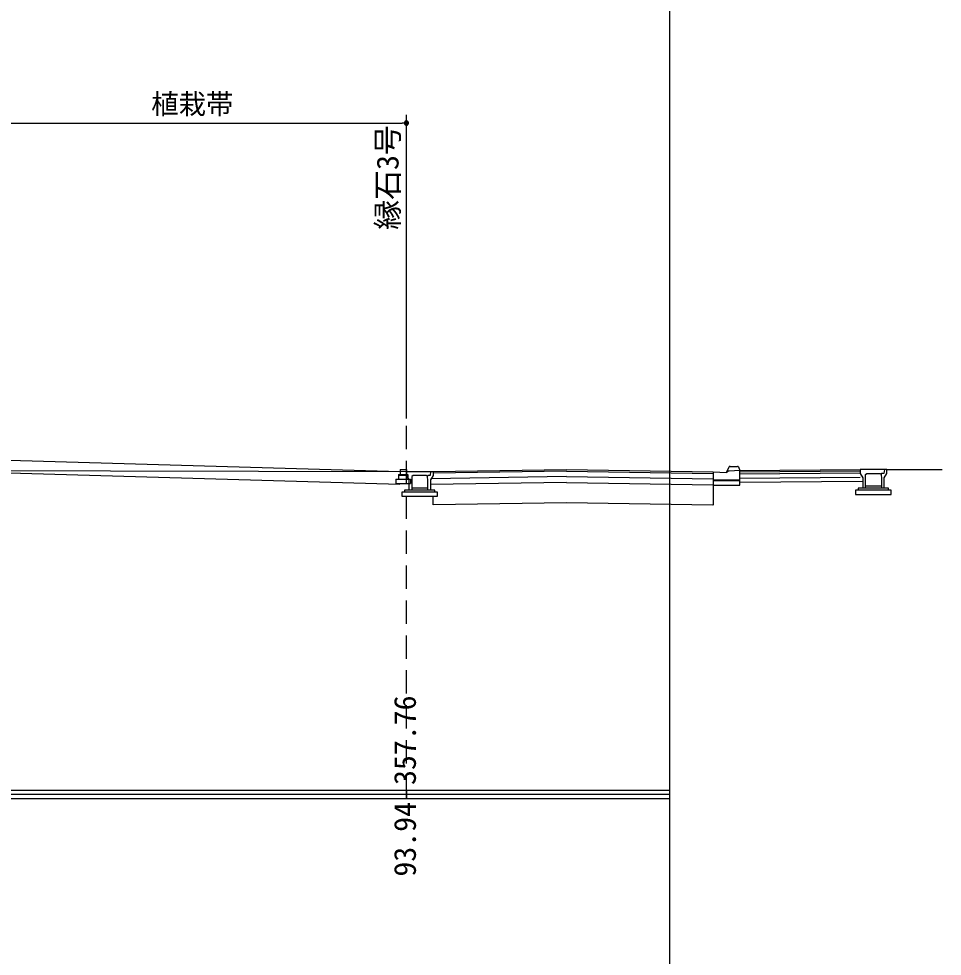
# Model space of a CAD drawing. Units: millimetres on the paper. Extents: x -84 to 7, y -133 to 191.
# Drawn here: x -4.37 to 6.73, y -96.15 to -84.88 of the extents above; entities that cross this region are included whole.
import ezdxf
from ezdxf.enums import TextEntityAlignment as Align

# ---------------------------------------------------------------- set-up
doc = ezdxf.new("R2010")
doc.units = ezdxf.units.MM
doc.header["$LTSCALE"] = 0.14
doc.linetypes.add('DASHED2', pattern=[3, 2, -1])
for name, color, linetype in [('0-1_D-BDG-3-DL-2', 7, 'Continuous'), ('0-2_D-TTL-FRAM_枠', 7, 'Continuous'), ('0-3_D-STR-2-文字', 7, 'Continuous'), ('0-5_D-BDG-2-DL-1', 7, 'Continuous'), ('0-7_D-STR-1-計線1', 7, 'Continuous'), ('0-8_D-STR-DIM-2高さ', 7, 'Continuous'), ('0-9_D-BDG-1-現況', 7, 'Continuous'), ('0-A_D-BMK-ROW-区域', 7, 'DASHED2')]:
    doc.layers.add(name, color=color, linetype=linetype)
doc.styles.add('ＭＳ ゴシック', font='')
doc.styles.get('ＭＳ ゴシック').set_extended_font_data('MS Gothic')

msp = doc.modelspace()

# ---------------------------------------------------------------- linework, layer by layer
at = {"layer": '0-1_D-BDG-3-DL-2'}
for p, q in [((-73.8141, -94.1512), (3.4526, -94.1512)), ((-73.8141, -94.2512), (3.4526, -94.2512))]:
    msp.add_line(p, q, dxfattribs=at)
at = {"layer": '0-2_D-TTL-FRAM_枠'}
msp.add_lwpolyline([(-76.8141, -73.6012), (3.4526, -73.6012), (3.4526, -129.8012), (-76.8141, -129.8012)], close=True, dxfattribs=at)
at = {"layer": '0-3_D-STR-2-文字'}
for p, q in [((-4.8346, -86.1301), (0.2376, -86.1301)), ((0.2626, -86.1301), (0.2376, -86.1301)), ((0.312, -86.1251), (0.2631, -86.1251)), ((0.3075, -86.1151), (0.2676, -86.1151)), ((0.2876, -89.6812), (0.2876, -86.0301)), ((0.3105, -86.14), (0.2647, -86.14)), ((0.3026, -86.15), (0.2726, -86.15))]:
    msp.add_line(p, q, dxfattribs=at)
for points in [[(0.3126, -86.1301), (0.3124, -86.1269), (0.3118, -86.1238), (0.3108, -86.1209), (0.3095, -86.118), (0.3078, -86.1154), (0.3058, -86.1129), (0.3035, -86.1108), (0.301, -86.109), (0.2982, -86.1074), (0.2953, -86.1063), (0.2923, -86.1055), (0.2891, -86.1051), (0.286, -86.1051), (0.2829, -86.1055), (0.2798, -86.1063), (0.2769, -86.1074), (0.2742, -86.109), (0.2716, -86.1108), (0.2693, -86.1129), (0.2673, -86.1154), (0.2657, -86.118), (0.2643, -86.1209), (0.2634, -86.1238), (0.2628, -86.1269), (0.2626, -86.1301), (0.2876, -86.1301)], [(0.2626, -86.1301), (0.2628, -86.1332), (0.2634, -86.1363), (0.2643, -86.1393), (0.2657, -86.1421), (0.2673, -86.1448), (0.2693, -86.1472), (0.2716, -86.1493), (0.2742, -86.1512), (0.2769, -86.1527), (0.2798, -86.1538), (0.2829, -86.1546), (0.286, -86.155), (0.2891, -86.155), (0.2923, -86.1546), (0.2953, -86.1538), (0.2982, -86.1527), (0.301, -86.1512), (0.3035, -86.1493), (0.3058, -86.1472), (0.3078, -86.1448), (0.3095, -86.1421), (0.3108, -86.1393), (0.3118, -86.1363), (0.3124, -86.1332), (0.3126, -86.1301), (0.2876, -86.1301)]]:
    msp.add_lwpolyline(points, close=True, dxfattribs=at)
at = {"layer": '0-5_D-BDG-2-DL-1'}
msp.add_line((-76.8141, -94.2012), (3.4526, -94.2012), dxfattribs=at)
at = {"layer": '0-7_D-STR-1-計線1'}
for p, q in [((-4.8856, -90.1712), (0.2126, -90.3211)), ((0.2126, -90.2963), (0.2126, -90.3563)), ((0.2126, -90.2963), (0.2876, -90.2963)), ((0.2876, -90.2963), (0.2876, -90.3563)), ((-4.8891, -90.3262), (0.2083, -90.4711)), ((0.1626, -90.4138), (0.3376, -90.4138)), ((0.1626, -90.4138), (0.1626, -90.4638)), ((0.1938, -90.3563), (0.3063, -90.3563)), ((0.1938, -90.3563), (0.1938, -90.4138)), ((0.1938, -90.3638), (0.3063, -90.3638)), ((0.2876, -90.3213), (0.29, -90.3213)), ((0.3063, -90.3563), (0.3063, -90.4138)), ((0.3376, -90.4138), (0.3376, -90.4638)), ((0.1626, -90.4638), (0.3376, -90.4638)), ((0.2876, -94.1512), (0.2876, -94.2512)), ((0.2876, -94.1512), (0.2876, -94.2512))]:
    msp.add_line(p, q, dxfattribs=at)
at = {"layer": '0-9_D-BDG-1-現況'}
for p, q in [((0.6084, -90.3213), (2.2126, -90.2963)), ((2.2126, -90.2963), (3.9772, -90.3238)), ((4.1376, -90.3338), (4.1667, -90.2656)), ((4.1789, -90.2588), (4.2692, -90.2588)), ((4.2815, -90.2659), (4.298, -90.3088)), ((4.298, -90.3088), (5.742, -90.2975)), ((6.0628, -90.2975), (5.742, -90.2975)), ((5.742, -90.2975), (5.742, -90.345)), ((6.0628, -90.2975), (6.7301, -90.2975)), ((0.2876, -90.3213), (0.6084, -90.3213)), ((0.2876, -90.3688), (0.2876, -90.3213)), ((0.5282, -90.3688), (0.3678, -90.3688)), ((0.541, -90.3788), (0.5282, -90.3688)), ((0.5442, -90.3688), (0.5401, -90.378)), ((0.5442, -90.4288), (0.541, -90.3788)), ((0.6084, -90.3688), (0.5763, -90.4188)), ((0.5763, -90.4188), (0.5763, -90.5438)), ((2.2126, -90.3813), (0.5841, -90.4067)), ((2.2126, -90.3163), (0.6084, -90.3413)), ((0.6084, -90.3213), (0.6084, -90.3688)), ((2.2126, -90.3163), (3.9772, -90.3438)), ((2.2126, -90.3813), (3.9772, -90.4088)), ((3.9772, -90.3238), (4.1376, -90.3338)), ((4.298, -90.3088), (4.1675, -90.3149)), ((4.298, -90.4838), (4.298, -90.3088)), ((4.298, -90.3238), (5.742, -90.3126)), ((4.298, -90.3488), (5.742, -90.3376)), ((4.298, -90.3988), (5.742, -90.3876)), ((5.742, -90.345), (5.774, -90.395)), ((5.774, -90.395), (5.774, -90.52)), ((5.8061, -90.405), (5.8093, -90.355)), ((5.8061, -90.52), (5.8061, -90.405)), ((5.8093, -90.355), (5.8222, -90.345)), ((5.8222, -90.345), (5.9826, -90.345)), ((5.9986, -90.345), (5.9945, -90.3543)), ((5.9986, -90.405), (5.9986, -90.52)), ((6.0307, -90.52), (6.0307, -90.395)), ((0.3517, -90.4288), (0.3517, -90.5438)), ((0.5442, -90.5188), (0.3517, -90.5188)), ((0.5442, -90.5438), (0.5442, -90.4288)), ((2.2126, -90.4513), (0.5763, -90.4768)), ((2.2126, -90.4513), (3.9772, -90.4788)), ((4.298, -90.4238), (3.9772, -90.4238)), ((4.298, -90.4338), (3.9772, -90.4338)), ((3.9772, -90.4813), (3.9772, -90.7238)), ((4.2962, -90.4488), (5.7722, -90.4373)), ((6.0852, -90.52), (5.7195, -90.52)), ((5.7195, -90.52), (5.7195, -90.545)), ((5.9986, -90.495), (5.8061, -90.495)), ((6.0852, -90.545), (6.0852, -90.52)), ((0.6629, -90.5688), (0.233, -90.5688)), ((0.233, -90.5688), (0.233, -90.6188)), ((0.233, -90.6188), (0.6629, -90.6188)), ((0.6309, -90.5438), (0.2651, -90.5438)), ((0.2651, -90.5438), (0.2651, -90.5688)), ((0.6084, -90.7213), (0.6084, -90.6188)), ((0.6309, -90.5688), (0.6309, -90.5438)), ((0.6629, -90.6188), (0.6629, -90.5688)), ((6.1173, -90.545), (5.6874, -90.545)), ((5.6874, -90.545), (5.6874, -90.595)), ((5.6874, -90.595), (6.1173, -90.595)), ((6.1173, -90.595), (6.1173, -90.545))]:
    msp.add_line(p, q, dxfattribs=at)
for points in [[(-66.6806, -89.8813), (-64.7915, -89.9013), (-60.5629, -89.9513), (-56.2415, -90.0013), (-50.5009, -90.0513), (-44.027, -90.1013), (-37.3832, -90.1513), (-29.6101, -90.2013), (-20.2043, -90.2513), (-8.6153, -90.3013), (0.2876, -90.3213)], [(4.1789, -90.2588), (4.1785, -90.2588), (4.178, -90.2588), (4.1776, -90.2588), (4.1771, -90.2589), (4.1767, -90.2589), (4.1763, -90.259), (4.1758, -90.2591), (4.1754, -90.2592), (4.175, -90.2593), (4.1745, -90.2594), (4.1741, -90.2595), (4.1737, -90.2596), (4.1733, -90.2598), (4.1729, -90.2599), (4.1725, -90.2601), (4.1721, -90.2603), (4.1718, -90.2605), (4.1714, -90.2607), (4.171, -90.2609), (4.1707, -90.2611), (4.1704, -90.2613), (4.17, -90.2616), (4.1697, -90.2618), (4.1694, -90.2621), (4.1691, -90.2623), (4.1688, -90.2626), (4.1686, -90.2629), (4.1683, -90.2632), (4.1681, -90.2634), (4.1678, -90.2637), (4.1676, -90.264), (4.1674, -90.2643), (4.1672, -90.2647), (4.167, -90.265), (4.1669, -90.2653), (4.1667, -90.2656)], [(4.2815, -90.2659), (4.2813, -90.2656), (4.2812, -90.2652), (4.281, -90.2649), (4.2808, -90.2646), (4.2806, -90.2643), (4.2804, -90.264), (4.2802, -90.2636), (4.28, -90.2633), (4.2797, -90.2631), (4.2794, -90.2628), (4.2792, -90.2625), (4.2789, -90.2622), (4.2786, -90.262), (4.2782, -90.2617), (4.2779, -90.2614), (4.2776, -90.2612), (4.2772, -90.261), (4.2769, -90.2608), (4.2765, -90.2606), (4.2761, -90.2604), (4.2757, -90.2602), (4.2753, -90.26), (4.2749, -90.2598), (4.2745, -90.2597), (4.2741, -90.2595), (4.2737, -90.2594), (4.2732, -90.2593), (4.2728, -90.2592), (4.2724, -90.2591), (4.2719, -90.259), (4.2715, -90.2589), (4.271, -90.2589), (4.2706, -90.2588), (4.2701, -90.2588), (4.2696, -90.2588), (4.2692, -90.2588)], [(6.0339, -90.2975), (6.0275, -90.345), (5.9986, -90.345)], [(6.0307, -90.395), (6.0628, -90.345), (6.0628, -90.2975)], [(0.3197, -90.5438), (0.3197, -90.4188), (0.2876, -90.3688)], [(0.3678, -90.3688), (0.3549, -90.3788), (0.3517, -90.4288)], [(0.5795, -90.3213), (0.5731, -90.3688), (0.5442, -90.3688)], [(3.9772, -90.3238), (3.9772, -90.4838), (4.298, -90.4838)], [(4.1675, -90.3149), (4.1664, -90.315), (4.1653, -90.3152), (4.1642, -90.3154), (4.1631, -90.3156), (4.162, -90.3159), (4.161, -90.3162), (4.1599, -90.3165), (4.1589, -90.3168), (4.1578, -90.3171), (4.1568, -90.3175), (4.1558, -90.3179), (4.1548, -90.3183), (4.1539, -90.3187), (4.1529, -90.3192), (4.152, -90.3197), (4.1511, -90.3202), (4.1502, -90.3207), (4.1493, -90.3212), (4.1484, -90.3218), (4.1476, -90.3224), (4.1468, -90.323), (4.146, -90.3236), (4.1452, -90.3242), (4.1445, -90.3249), (4.1437, -90.3255), (4.143, -90.3262), (4.1424, -90.3269), (4.1417, -90.3276), (4.1411, -90.3283), (4.1405, -90.3291), (4.1399, -90.3298), (4.1394, -90.3306), (4.1389, -90.3314), (4.1384, -90.3322), (4.138, -90.333), (4.1376, -90.3338)], [(5.9826, -90.345), (5.9954, -90.355), (5.9986, -90.405)], [(3.9709, -90.7237), (2.2126, -90.6963), (0.6084, -90.7213)]]:
    msp.add_lwpolyline(points, dxfattribs=at)
at = {"layer": '0-A_D-BMK-ROW-区域'}
msp.add_line((0.2876, -94.2512), (0.2876, -88.2012), dxfattribs=at)

# ---------------------------------------------------------------- texts
at = {"layer": '0-3_D-STR-2-文字', "style": 'ＭＳ ゴシック'}
msp.add_text('植栽帯', height=0.2419, dxfattribs=at).set_placement((-2.7809, -86.0932), align=Align.BOTTOM_LEFT)
msp.add_text('縁石3号', height=0.2639, rotation=90, dxfattribs=at).set_placement((0.2732, -87.414), align=Align.BOTTOM_LEFT)
at = {"layer": '0-8_D-STR-DIM-2高さ', "style": 'ＭＳ ゴシック'}
for s, p in [('357.76', (0.4813, -94.0904)), ('93.94', (0.4813, -95.1923))]:
    msp.add_text(s, height=0.2639, rotation=90, dxfattribs=at).set_placement(p, align=Align.BOTTOM_LEFT)

doc.saveas('drawing.dxf')
